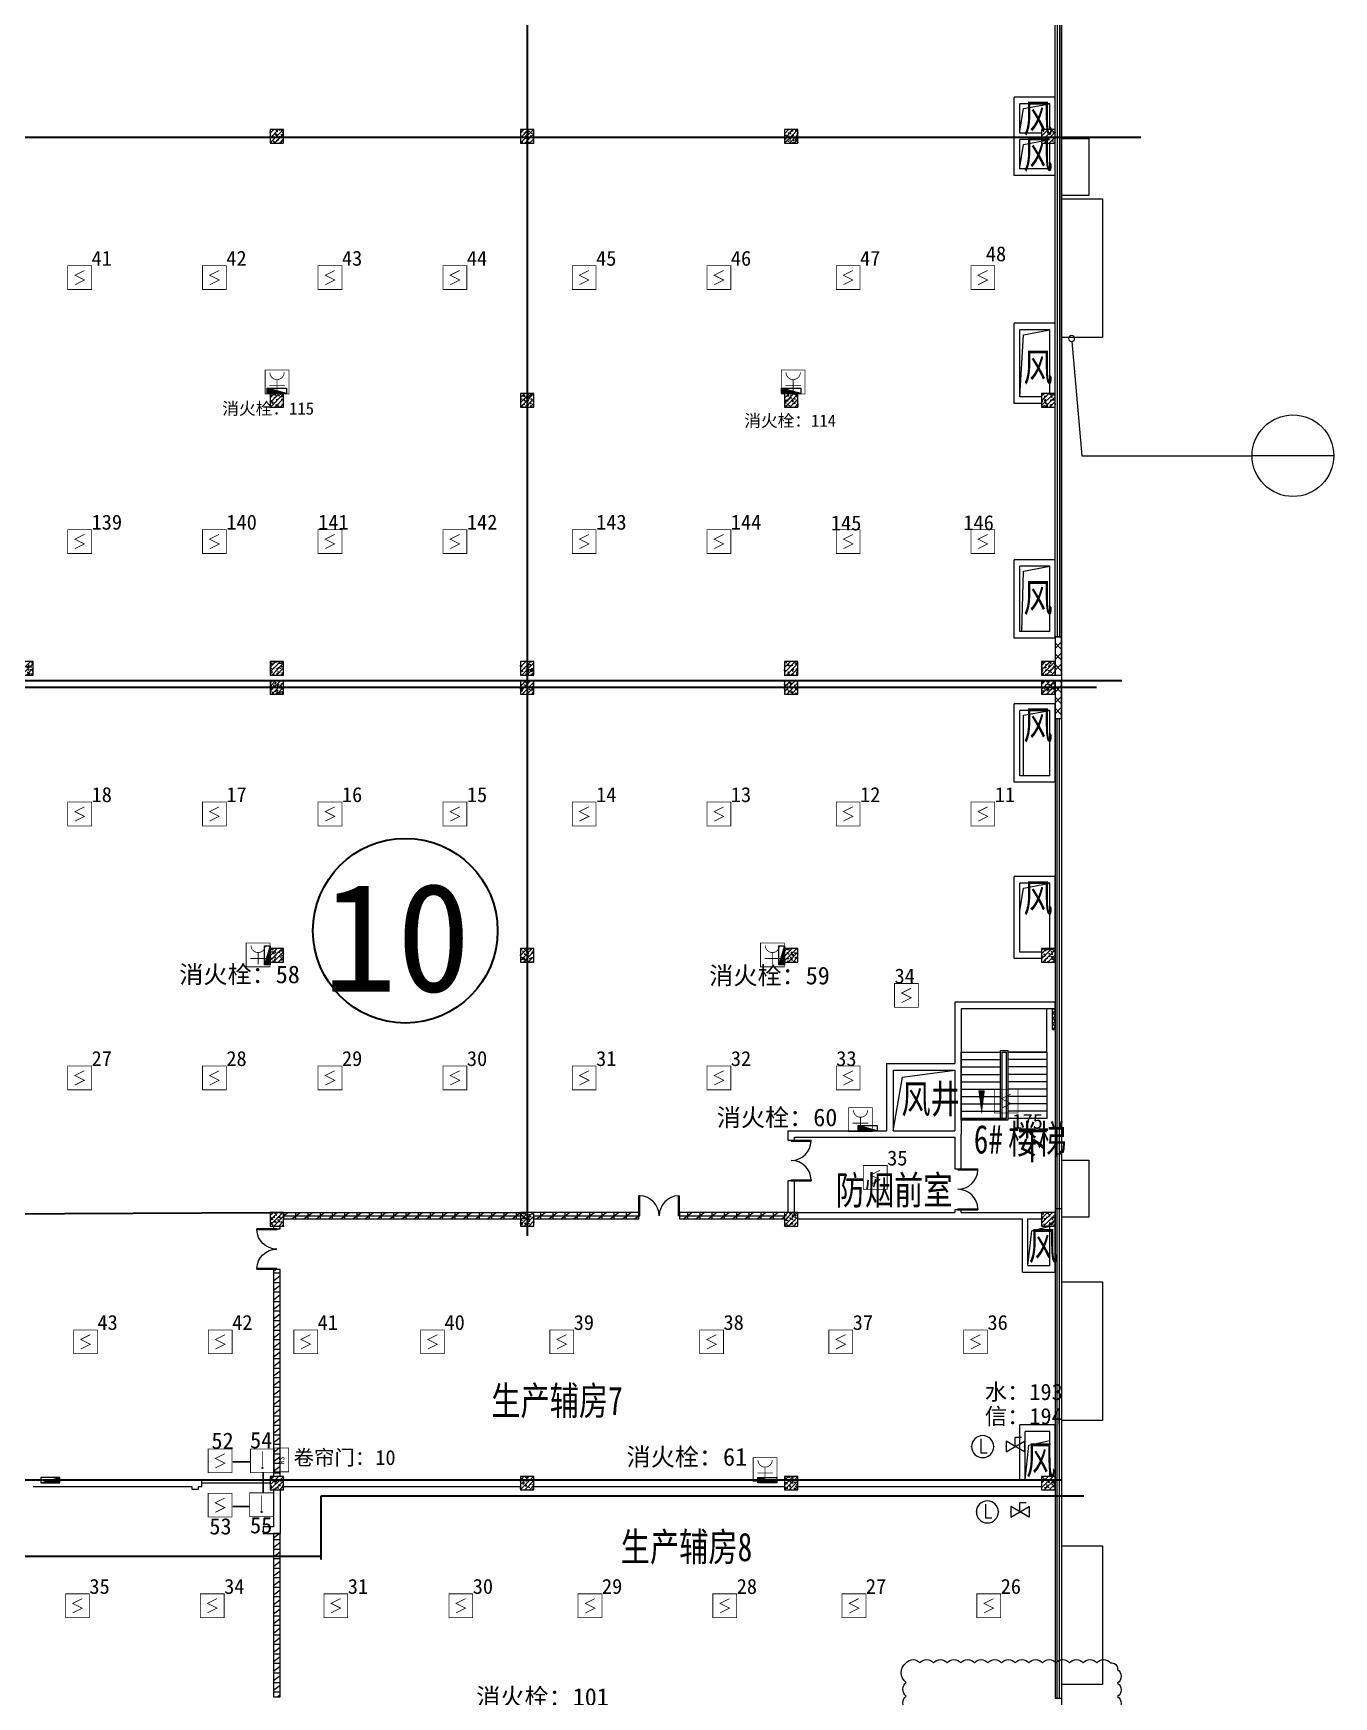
# Model space of a CAD drawing. Header units: millimetres. Extents: x -633009578 to 5705885, y -633235091 to 2571734.
# Drawn here: x 3378670 to 3426458, y 1886350 to 1947487 of the extents above; entities that cross this region are included whole.
import ezdxf

# ---------------------------------------------------------------- set-up
doc = ezdxf.new("R2010")
doc.units = ezdxf.units.MM
doc.header["$LTSCALE"] = 1000
doc.header["$MEASUREMENT"] = 0
doc.linetypes.add('DASH', pattern=[0.35, 0.25, -0.1])
doc.layers.get('0').update_dxf_attribs({"color": 9})
for name, color, linetype in [('000000000000电气', 7, 'Continuous'), ('3T_WOOD', 21, 'Continuous'), ('A-COLUM(柱)', 255, 'Continuous'), ('A-DI-I(索引)', 21, 'Continuous'), ('A-DOOR(门）', 4, 'Continuous'), ('A-F-AREA(计算)', 5, 'Continuous'), ('A-FLOR(看线)', 8, 'Continuous'), ('A-HATH(填充)', 8, 'Continuous'), ('A-OTHER(其它)', 192, 'Continuous'), ('A-STAR(楼梯)', 51, 'Continuous'), ('A-TEXT(房间)', 243, 'Continuous'), ('A-WALL(墙)', 255, 'Continuous'), ('A-WINDOW（窗）', 4, 'Continuous'), ('DIM_SYMB', 3, 'Continuous'), ('EQUIP_消火栓', 7, 'Continuous'), ('PUB_TEXT', 7, 'Continuous'), ('WALL', 9, 'Continuous'), ('设备-消防', 3, 'Continuous'), ('设备-照明', 3, 'Continuous')]:
    doc.layers.add(name, color=color, linetype=linetype)
doc.styles.add('_TCH', font='simhei.ttf', dxfattribs={"width": 0.75, "bigfont": 'hztxt.shx'})
doc.styles.add('_TCH_DIM', font='simhei.ttf', dxfattribs={"width": 0.8, "bigfont": 'hztxt.shx'})
doc.styles.add('IDQSTYLE', font='simhei.ttf', dxfattribs={"width": 0.707, "bigfont": 'hztxt.shx'})
doc.styles.get("Standard").update_dxf_attribs({"font": 'simhei.ttf', "bigfont": 'hztxt.shx'})
doc.styles.add('宋体', font='simhei.ttf')
pattern_1 = [(0, (849921.4751960391, 677977.5160347573), (0, 350), []), (37.875, (850321.4751960391, 677977.5160347573), (-169.61527734408, 218.0766567528281), []), (90, (850321.4751960391, 677977.5160347573), (-450, 2.755455298081545e-14), [])]
pattern_2 = [(45, (850121.4751960391, 677977.5160347573), (-200.0002033111466, 200.0002033111467), []), (135, (850121.4751960391, 677977.5160347573), (-200.0002033111467, -200.0002033111466), [])]

# ---------------------------------------------------------------- blocks, each defined once
blk = doc.blocks.new('HC001224')
at = {"color": 0, "linetype": 'Continuous', "const_width": 0.2}
blk.add_lwpolyline([(-3.125, 3.125), (3.125, 3.125), (3.125, -3.125), (-3.125, -3.125)], close=True, dxfattribs=at)
blk.add_lwpolyline([(1.25, 1.875), (-1.25, 0.625), (1.25, -0.625), (-1.25, -1.875)], dxfattribs=at)
at = {"color": 0, "style": 'IDQSTYLE', "width": 0.7}
blk.add_attdef('PSFHATT', (5.125, -3.125), '', height=2.5, dxfattribs=at)
blk = doc.blocks.new('HC001552')
at = {"color": 0, "linetype": 'Continuous', "const_width": 0.2}
blk.add_lwpolyline([(-3.125, 3.125), (3.125, 3.125), (3.125, -3.125), (-3.125, -3.125)], close=True, dxfattribs=at)
blk.add_lwpolyline([(-1.875, 2.5, 0.1989123673796508), (-1.325825214724788, 1.174174785275256, 0.1989123673796632), (-1.010554351787499e-15, 0.625, 0.1989123673796561), (1.325825214724758, 1.174174785275198, 0.1989123673796527), (1.875, 2.5)], format="xyb", dxfattribs=at)
for points in [[(-1.4210854715202e-14, 0.625), (0, -2.5)], [(-2.062500000000007, -0.9375000000000071), (2.062499999999993, -0.9374999999999931)]]:
    blk.add_lwpolyline(points, dxfattribs=at)
at = {"color": 0, "style": 'IDQSTYLE', "width": 0.7}
blk.add_attdef('PSFHATT', (5.125, -3.125), '', height=2.5, dxfattribs=at)
blk = doc.blocks.new('$EVALVE$00000030')
for p in [(0, 0), (86.96662483444015, 124.2674372167858)]:
    blk.add_line(p, (0, 124.2674372167858))
blk.add_lwpolyline([(-125.1919539347655, -72.2796083046087), (125.1919539347655, 72.27960830461234), (125.1919539347618, -72.2796083046087), (-125.1919539347618, 72.27960830461234)], close=True)
for p in [(-125.1919539347655, 1.818989403545856e-12), (125.1919539347655, 1.818989403545856e-12)]:
    blk.add_point(p)
blk = doc.blocks.new('$EVALVE$00000027')
at = {"color": 7}
for p, q in [((-23.35671002822346, 104.446320529838), (-23.35671002822346, -83.37028443875897)), ((-23.35671002822346, -83.37028443875897), (61.10157071883441, -83.37028443875897))]:
    blk.add_line(p, q, dxfattribs=at)
blk.add_lwpolyline([(-150, 0, 0.9999999999999999), (150, 0, 0.9999999999999999), (-150, 0, 0.8081788107226845)], format="xyb")
for p in [(-150, 0), (150, 0)]:
    blk.add_point(p)
blk = doc.blocks.new('$TwtSys$00000434')
for p, q in [((-0.5, 0.5), (-0.5, -0.5)), ((-0.5, -0.5), (0.5, 0.5)), ((0.5, 0.5), (-0.5, 0.5)), ((0.5, -0.5), (0.5, 0.5)), ((-0.5, -0.5), (0.5, -0.5))]:
    blk.add_line(p, q)
blk.add_solid([(0.5, -0.5), (0.5, 0.5), (-0.5, -0.5)])
blk = doc.blocks.new('G$CD148DACB')
at = {"layer": 'EQUIP_消火栓', "xscale": 700, "zscale": 700}
for p, yscale, rotation in [((-28100.0000087521, 77850.00000004284), -200, 180.0000050089563), ((-9200.000008752104, 77850.00000004284), -200, 180.0000050089563), ((-28450.00000000978, 57099.99999130052), -200, 270.0000050089563), ((-9550.000000009779, 57099.99999130052), -200, 270.0000050089563), ((-6387.351876261178, 50750.00003057392), -200, 180.0000050089563), ((-36420.06767438119, 37809.13209453295), 200, 359.9999949910436), ((-10079.93232565047, 37809.13209454017), -200, 180.0000050089563)]:
    blk.add_blockref('$TwtSys$00000434', p, dxfattribs=dict(at, yscale=yscale, rotation=rotation))
blk = doc.blocks.new('$DorLib2D$00000213')
at = {"color": 0, "linetype": 'DASH', "const_width": 0.02}
blk.add_lwpolyline([(0.5, 3.552713678800501e-15), (-0.5, 3.552713678800501e-15)], dxfattribs=at)
blk = doc.blocks.new('$DorLib2D$00000002')
for p, q in [((-0.5, -5.684341886080802e-17), (-0.5000000000000007, 0.4875)), ((-0.4750000000000007, 0.4875), (-0.5000000000000007, 0.4875)), ((-0.475, -2.842170943040401e-17), (-0.4750000000000007, 0.4875)), ((0.475, -2.842170943040401e-17), (0.4750000000000007, 0.4875)), ((0.4750000000000007, 0.4875), (0.5000000000000007, 0.4875)), ((0.5, -5.684341886080802e-17), (0.5000000000000007, 0.4875)), ((-0.5, -5.684341886080802e-17), (-0.475, -2.842170943040401e-17)), ((0.5, -5.684341886080802e-17), (0.475, -2.842170943040401e-17))]:
    blk.add_line(p, q)
at = {"lineweight": 13}
for centre, start, end in [((-0.4875, -4.263256414560601e-17), 0, 88.53071641864632), ((0.4875, -4.263256414560601e-17), 91.4692835813537, 180)]:
    blk.add_arc(centre, 0.4875, start, end, dxfattribs=at)
blk = doc.blocks.new('$TCHSYS$WIN2D')
for p, q in [((-0.5, 0.5), (0.5, 0.5)), ((-0.5, 0.5), (-0.4999999999999999, -0.5)), ((0.5, 0.5), (0.4999999999999998, -0.5)), ((0.5, 0.1666666666666666), (-0.5, 0.1666666666666666)), ((0.5, -0.1666666666666667), (-0.5, -0.1666666666666667)), ((-0.4999999999999999, -0.5), (0.5, -0.5))]:
    blk.add_line(p, q)
blk = doc.blocks.new('_FZH')
h = blk.add_hatch()
h.set_pattern_fill('钢筋混凝土', color=256, scale=0.1, style=0)
h.set_pattern_definition([(45, (0, 0), (-0.1767766952966369, 0.1767766952966369), []), (50, (0, 0), (0.7172601826007535, -0.06275213498259512), [0.07500000000000001, -0.8250000000000001]), (355, (0, 0), (-0.138751333613, 0.7521921337000119), [0.06, -0.66]), (100.4514, (0.05977168000000001, -0.00522934), (0.5785093817140216, 0.6894395420609536), [0.06374019, -0.701142112]), (46.1842, (0, 0.2), (1.067241048625645, -0.1655190143290181), [0.1125, -1.2375]), (96.6356, (0.088936745, 0.186206693), (0.9346627055487033, 0.9741178709004418), [0.095610288, -1.051713]), (351.1842, (0, 0.2), (0.9346619451336272, 0.9741186009253247), [0.09000000000000001, -0.9900000000000001]), (21, (0.1, 0.15), (0.5969070521184617, -0.4026188906653388), [0.07500000000000001, -0.8250000000000001]), (326, (0.1, 0.15), (0.2433153319215824, 0.7251500450468529), [0.06, -0.66]), (71.4514, (0.149742233, 0.116448394), (0.84022262858149, 0.3225304967099524), [0.06374019, -0.701142112]), (37.50000000000001, (0, 0), (0.01215985531729062, 0.3328938538313115), [0, -0.652, 0, -0.67, 0, -0.6625000000000001]), (7.499999999999999, (0, 0), (0.2630695374421486, 0.3944117118823603), [0, -0.382, 0, -0.637, 0, -0.2525]), (-32.5, (-0.223, 0), (0.533822436172409, -0.02255487173437976), [0, -0.25, 0, -0.78, 0, -1.035]), (-42.5, (-0.323, 0), (0.5831861693423862, 0.1001049823323177), [0, -0.325, 0, -0.518, 0, -0.735])])
h.paths.add_polyline_path([(-0.5, -0.5), (0.5, -0.5), (0.5, 0.5), (-0.5, 0.5)])
blk.add_lwpolyline([(-0.5, -0.5), (0.5, -0.5), (0.5, 0.5), (-0.5, 0.5)], close=True)
blk = doc.blocks.new('HC001178')
at = {"color": 0, "linetype": 'Continuous', "const_width": 0.2}
blk.add_lwpolyline([(-3.125, 1.875000000000028), (3.125, 1.875000000000028), (3.125, -1.874999999999972), (-3.125, -1.874999999999972)], close=True, dxfattribs=at)
at = {"color": 0, "style": 'IDQSTYLE', "width": 0.7}
for tag, p in [('RS', (-1.280014711239502, -0.7956533462629629)), ('PSFHATT', (5.125, -1.874999999999972))]:
    blk.add_attdef(tag, p, '', height=1.5, dxfattribs=at)
blk = doc.blocks.new('HC001223')
at = {"color": 0, "linetype": 'Continuous', "const_width": 0.2}
blk.add_lwpolyline([(-3.125, 3.125), (3.125, 3.125), (3.125, -3.125), (-3.125, -3.125)], close=True, dxfattribs=at)
blk.add_lwpolyline([(0, 2.5), (0, -1.875)], dxfattribs=at)
at = {"color": 0, "linetype": 'Continuous', "const_width": 0.3}
blk.add_lwpolyline([(-0.15, -1.875, 1), (0.15, -1.875, 1)], format="xyb", close=True, dxfattribs=at)
at = {"color": 0, "style": 'IDQSTYLE', "width": 0.7}
blk.add_attdef('PSFHATT', (5.125, -3.125), '', height=2.5, dxfattribs=at)

msp = doc.modelspace()

# ---------------------------------------------------------------- hatches: boundary and pattern name
at = {"layer": 'A-HATH(填充)'}
h = msp.add_hatch(dxfattribs=at)
h.set_pattern_fill('多孔材料', color=256, scale=100, style=0)
h.set_pattern_definition(pattern_2)
h.paths.add_polyline_path([(3416459.994031749, 1923899.596922424), (3416459.99403175, 1925299.596922615), (3416219.99403175, 1925299.596922615), (3416219.994031749, 1923899.596922424)])
h = msp.add_hatch(dxfattribs=at)
h.set_pattern_fill('多孔材料', color=256, scale=100, style=0)
h.set_pattern_definition(pattern_2)
h.paths.add_polyline_path([(3416219.994031749, 1923699.596922424), (3416219.994031753, 1922299.596922615), (3416459.994031753, 1922299.596922615), (3416459.994031749, 1923699.596922424)])
h = msp.add_hatch(dxfattribs=at)
h.set_pattern_fill('多孔材料', color=256, scale=50, style=0)
h.set_pattern_definition([(45, (850021.4751960391, 677977.5160347573), (-100.0001016555733, 100.0001016555733), []), (135, (850021.4751960391, 677977.5160347573), (-100.0001016555733, -100.0001016555733), [])])
h.paths.add_polyline_path([(3416219.994030141, 1910874.596921526), (3416219.994030141, 1911634.596922356), (3416119.994030141, 1911634.596922356), (3416119.994030141, 1910874.596921526)])
h = msp.add_hatch(dxfattribs=at)
h.set_pattern_fill('空心砖', color=256, scale=100, style=0)
h.set_pattern_definition(pattern_1)
h.paths.add_polyline_path([(3396569.994031749, 1903909.596922424), (3396569.994031749, 1904149.596922424), (3387869.994031749, 1904149.596922421), (3387869.994031749, 1903909.596922421)])
h = msp.add_hatch(dxfattribs=at)
h.set_pattern_fill('空心砖', color=256, scale=100, style=0)
h.set_pattern_definition(pattern_1)
h.paths.add_polyline_path([(3397069.994031749, 1904149.596922424), (3397069.994031749, 1903909.596922423), (3400919.994031996, 1903909.596922396), (3400919.994031996, 1904149.596922447)])
h = msp.add_hatch(dxfattribs=at)
h.set_pattern_fill('空心砖', color=256, scale=100, style=0)
h.set_pattern_definition(pattern_1)
h.paths.add_polyline_path([(3406269.994031749, 1904149.596922424), (3402419.994031996, 1904149.596922447), (3402419.994031996, 1903909.596922396), (3406269.994031749, 1903909.596922424)])
h = msp.add_hatch(dxfattribs=at)
h.set_pattern_fill('空心砖', color=256, scale=100, style=0)
h.set_pattern_definition(pattern_1)
h.paths.add_polyline_path([(3387739.994031776, 1903649.596922424), (3387499.994031773, 1903649.596922424), (3387499.994031773, 1903549.596922107), (3387739.994031777, 1903549.596922107)])
h = msp.add_hatch(dxfattribs=at)
h.set_pattern_fill('空心砖', color=256, scale=100, style=0)
h.set_pattern_definition(pattern_1)
h.paths.add_polyline_path([(3387499.994031774, 1894449.596922424), (3387739.994031774, 1894449.596922424), (3387739.994031777, 1902049.596922615), (3387499.994031773, 1902049.596922615)])
h = msp.add_hatch(dxfattribs=at)
h.set_pattern_fill('空心砖', color=256, scale=100, style=0)
h.set_pattern_definition(pattern_1)
h.paths.add_polyline_path([(3387499.994031749, 1892349.596922421), (3387499.994031714, 1886349.596922616), (3387739.994031714, 1886349.596922616), (3387739.994031749, 1892349.596922421)])

# ---------------------------------------------------------------- linework, layer by layer
at = {"layer": '000000000000电气', "color": 4, "lineweight": 35}
for p, q in [((3396816.972815439, 1969344.738774565), (3396816.972815439, 1931082.23164828)), ((3374384.35170738, 1943672.381055787), (3419364.073938236, 1943672.381055787)), ((3396816.972815439, 1931082.23164828), (3396816.972815439, 1903291.434860737)), ((3368149.34115113, 1923449.596922424), (3383140.876133448, 1923449.596922424)), ((3383140.876133448, 1923449.596922424), (3417744.171702495, 1923449.596922424)), ((3359269.994031, 1904019.596922514), (3387369.994031749, 1904149.596922424))]:
    msp.add_line(p, q, dxfattribs=at)
at = {"layer": '000000000000电气', "color": 1, "lineweight": 35}
for p, q in [((3372205.591964446, 1923699.59692281), (3383832.559150647, 1923699.596922707)), ((3383832.559150647, 1923699.596922707), (3418676.75573283, 1923699.596922707)), ((3358717.089464781, 1894319.596922433), (3393124.780481697, 1894319.596922445)), ((3393124.780481697, 1894319.596922445), (3416459.994031749, 1894319.596922445)), ((3389248.633997973, 1891865.967385181), (3389248.633997973, 1893738.877442954)), ((3389248.633997973, 1893738.877442954), (3417278.845137141, 1893738.877442954)), ((3389248.633997973, 1891389.570227051), (3389248.633997973, 1893328.449992454)), ((3358717.089464778, 1891511.013699058), (3381550.896546911, 1891511.013699058)), ((3381550.896546911, 1891511.013699058), (3386847.125227344, 1891511.013699058)), ((3386847.125227344, 1891511.013699058), (3388811.416813598, 1891511.013699058)), ((3388811.416813598, 1891511.013699058), (3389248.633997973, 1891511.013699058))]:
    msp.add_line(p, q, dxfattribs=at)
at = {"layer": '000000000000电气', "color": 2, "lineweight": 35}
msp.add_circle((3392340.409697555, 1914503.728577463), 3392.790975996759, dxfattribs=at)
at = {"layer": 'A-DI-I(索引)'}
for p, q in [((3416833.455249781, 1936157.332845113), (3417203.242135467, 1931961.708701128)), ((3417203.242135467, 1931961.708701128), (3423458.305748872, 1931961.708701128)), ((3426458.305748872, 1931961.708701128), (3423458.305748872, 1931961.708701128))]:
    msp.add_line(p, q, dxfattribs=at)
msp.add_lwpolyline([(3416935.1659977, 1936268.402285301, 1), (3416712.1659977, 1936268.402285301, 1)], format="xyb", close=True, dxfattribs=at)
for centre, radius in [((3416833.455249781, 1936157.332845113), 0), ((3424958.305748872, 1931961.708701128), 1500)]:
    msp.add_circle(centre, radius, dxfattribs=at)
at = {"layer": 'A-F-AREA(计算)'}
msp.add_lwpolyline([(3282179.971570265, 1991839.59697076), (3416459.971570265, 1991839.59697076), (3416459.971570265, 1855759.59697076), (3282179.971570265, 1855759.59697076)], close=True, dxfattribs=at)
at = {"layer": 'A-FLOR(看线)'}
for points in [[(3416459.994031749, 1943624.596922424), (3417459.994031749, 1943624.596922424), (3417459.994031749, 1941524.596922424), (3416459.994031749, 1941524.596922424)], [(3416459.994031749, 1941399.596922421), (3417959.994031748, 1941399.596922421), (3417959.99403175, 1936299.596922421), (3416459.994031751, 1936299.596922421)], [(3415719.994031749, 1923699.596922424), (3349419.994031749, 1923699.596923012)], [(3416459.994031749, 1906074.596922589), (3417459.994031751, 1906074.596922589), (3417459.994031752, 1903974.596922552), (3416459.994031751, 1903974.596922552)], [(3416459.994031747, 1901599.596922421), (3417959.994031748, 1901599.596922421), (3417959.99403175, 1896499.596922421), (3416459.994031749, 1896499.596922421)], [(3416459.994031747, 1891899.596922421), (3417959.994031749, 1891899.596922421), (3417959.994031751, 1886799.596922421), (3416459.994031749, 1886799.596922421)]]:
    msp.add_lwpolyline(points, dxfattribs=at)
at = {"layer": 'A-OTHER(其它)'}
for points in [[(3414918.048660723, 1943889.594969754), (3415059.220551298, 1944719.605392784), (3416019.994031266, 1944899.596922761)], [(3414918.048661106, 1942569.587156935), (3415059.220551681, 1943399.597579965), (3416019.994031649, 1943579.589109941)], [(3414918.048659693, 1934119.58910997), (3415059.220551669, 1936409.605392319), (3416019.994031637, 1936589.596922296)], [(3415000.475196039, 1925499.596922461), (3415059.220551721, 1927719.60539269), (3416019.994031689, 1927899.596922666)], [(3415059.220551721, 1920199.596922311), (3415059.220551721, 1922419.605392608), (3416019.994031689, 1922599.596922585)], [(3414918.048660752, 1915239.594969427), (3415059.220551327, 1916069.605392457), (3416019.994031295, 1916249.596922433)], [(3410269.994031391, 1907149.596922466), (3410614.438653043, 1909116.192656076), (3412529.994031415, 1909379.596922471)], [(3415219.994031676, 1902199.596922388), (3415359.220551515, 1903472.506868552), (3416019.994031749, 1903649.596922453)], [(3415119.994031731, 1894319.596922615), (3415259.22055157, 1895592.506868779), (3416019.994031804, 1895769.59692268)]]:
    msp.add_lwpolyline(points, dxfattribs=at)
at = {"layer": 'A-STAR(楼梯)'}
for p, q in [((3415919.994031415, 1911634.596922426), (3412769.994031415, 1911634.596922426)), ((3412769.994031415, 1911634.596922426), (3412769.994031415, 1910034.596922426)), ((3415919.994031415, 1910034.596922426), (3415919.994031415, 1911634.596922426)), ((3412769.994031415, 1907604.596922426), (3412769.994031415, 1910034.596922426)), ((3412769.994031415, 1910034.596922426), (3414209.994031292, 1910034.596922453)), ((3412769.994031415, 1910034.596922426), (3414209.994031293, 1910034.596922499)), ((3414209.994031415, 1907604.596922426), (3414209.994031389, 1910094.596922034)), ((3414209.994031389, 1910094.596922034), (3414479.994031341, 1910094.596922034)), ((3414269.994031415, 1907604.596922426), (3414269.994031415, 1910034.596922426)), ((3414269.994031415, 1907604.596922426), (3414269.994031389, 1910034.596922034)), ((3414269.994031389, 1910034.596922034), (3414419.994031341, 1910034.596922034)), ((3414269.994031399, 1910034.596922499), (3414419.994031221, 1910034.596922348)), ((3414419.994031415, 1910034.596922426), (3414419.994031415, 1907604.596922426)), ((3414419.994031341, 1910034.596922034), (3414419.994031341, 1907604.596922615)), ((3414479.994031341, 1910094.596922034), (3414479.994031341, 1907544.596922325)), ((3415919.994031415, 1910034.596922426), (3414479.99403132, 1910034.596922453)), ((3414479.99403132, 1910034.596922173), (3415919.994031415, 1910034.596922426)), ((3415919.994031415, 1910034.596922426), (3415919.994031415, 1907604.596922426)), ((3412769.994031415, 1909764.596922426), (3414209.994031296, 1909764.596922453)), ((3412769.994031415, 1909494.596922426), (3414209.994031299, 1909494.596922453)), ((3415919.994031415, 1909764.596922426), (3414479.99403132, 1909764.596922127)), ((3415919.994031415, 1909494.596922426), (3414479.99403132, 1909494.596922453)), ((3412769.994031415, 1909224.596922426), (3414209.994031302, 1909224.596922453)), ((3412769.994031415, 1908954.596922426), (3414209.994031304, 1908954.596922453)), ((3415919.994031415, 1909224.596922426), (3414479.99403132, 1909224.596922453)), ((3415919.994031415, 1908954.596922426), (3414479.99403132, 1908954.596922453)), ((3412769.994031415, 1908684.596922426), (3414209.994031307, 1908684.596922453)), ((3412769.994031415, 1908414.596922426), (3414209.99403131, 1908414.596922453)), ((3412769.994031415, 1908144.596922426), (3414209.994031313, 1908144.596922453)), ((3415919.994031415, 1908684.596922426), (3414479.99403132, 1908684.596922453)), ((3415919.994031415, 1908414.596922426), (3414479.99403132, 1908414.596922453)), ((3415919.994031415, 1908144.596922426), (3414479.99403132, 1908144.596922453)), ((3412769.994031415, 1907874.596922426), (3414209.994031316, 1907874.596922453)), ((3412769.994031415, 1907604.596922426), (3414177.47537931, 1907604.596922568)), ((3414419.994031341, 1907604.596922615), (3412769.994031415, 1907604.596922426)), ((3412769.994031415, 1907544.596922426), (3412769.994031415, 1907604.596922426)), ((3414479.994031341, 1907544.596922325), (3412769.994031415, 1907544.596922426)), ((3414177.47537931, 1907604.596922568), (3414209.994031318, 1907604.596922453)), ((3414209.994031318, 1907604.596922453), (3414269.994031415, 1907604.596922426)), ((3414209.994031415, 1907604.596922426), (3414269.994031415, 1907604.596922426)), ((3414269.994031415, 1907604.596922426), (3414419.994031415, 1907604.596922426)), ((3415919.994031415, 1907874.596922426), (3414479.99403132, 1907874.596922453)), ((3415919.994031415, 1907604.596922426), (3414479.99403132, 1907604.596922453))]:
    msp.add_line(p, q, dxfattribs=at)
at = {"layer": 'A-WALL(墙)'}
for p, q in [((3414719.994031749, 1943699.589109926), (3414719.99403183, 1945139.596922375)), ((3416219.994031628, 1945139.596922375), (3414719.99403183, 1945139.596922375)), ((3414919.994031459, 1943819.589109931), (3414919.994031459, 1944899.596922761)), ((3416019.994032007, 1944899.596922761), (3414919.994031459, 1944899.596922761)), ((3416019.994031969, 1943949.596922453), (3416019.994032007, 1944899.596922761)), ((3416219.994032096, 1943949.596922453), (3416219.994031628, 1945139.596922375)), ((3414719.994031842, 1942259.596922498), (3414719.994031749, 1943699.589109926)), ((3415719.994031, 1943819.589109745), (3414919.994031459, 1943819.589109931)), ((3415719.994031, 1943579.589109641), (3414919.994031842, 1943579.589109941)), ((3414919.994031842, 1942499.596922487), (3414919.994031842, 1943579.589109941)), ((3416019.994031661, 1942499.596922487), (3416019.994031749, 1943449.596922453)), ((3416219.994031671, 1942259.596922498), (3416219.994031796, 1943449.596922453)), ((3416019.994031661, 1942499.596922487), (3414919.994031842, 1942499.596922487)), ((3416219.994031671, 1942259.596922498), (3414719.994031842, 1942259.596922498)), ((3414719.994031848, 1933879.589109979), (3414719.994031848, 1936829.596922354)), ((3416219.994031928, 1936829.596922353), (3414719.994031848, 1936829.596922354)), ((3414919.994031668, 1934119.589109969), (3414919.994031668, 1936589.596922364)), ((3416019.994031752, 1936589.596922364), (3414919.994031668, 1936589.596922364)), ((3416019.994031591, 1934249.596922453), (3416019.994031752, 1936589.596922364)), ((3416219.994032026, 1934249.596922453), (3416219.994031928, 1936829.596922353)), ((3415719.994031977, 1933879.58910995), (3414719.994031848, 1933879.589109979)), ((3415719.994031976, 1934119.589109842), (3414919.994031668, 1934119.589109969)), ((3414719.994031858, 1925259.596922471), (3414719.994031858, 1928139.596922348)), ((3416219.994031673, 1928139.596922348), (3414719.994031858, 1928139.596922348)), ((3414919.994031673, 1925499.596922461), (3414919.994031673, 1927899.596922734)), ((3416019.994031859, 1927899.596922734), (3414919.994031673, 1927899.596922734)), ((3416019.994031859, 1925499.596922461), (3416019.994031859, 1927899.596922734)), ((3416219.994031673, 1925259.596922471), (3416219.994031673, 1928139.596922348)), ((3416219.994031673, 1925259.596922471), (3414719.994031858, 1925259.596922471)), ((3416019.994031859, 1925499.596922461), (3414919.994031673, 1925499.596922461)), ((3416099.994031683, 1923579.596922994), (3416099.994031683, 1923579.596922994)), ((3416099.994031683, 1923439.596922709), (3416099.994031683, 1923439.596922709)), ((3414719.994031673, 1919959.596922321), (3414719.994031673, 1922839.596922574)), ((3416219.994031859, 1922839.596922574), (3414719.994031673, 1922839.596922574)), ((3416099.994031683, 1923299.596922424), (3416099.994031683, 1923299.596922424)), ((3416219.994031859, 1919959.596922321), (3416219.994031859, 1922839.596922574)), ((3414919.994031673, 1920199.596922311), (3414919.994031673, 1922599.596922585)), ((3416019.994031859, 1922599.596922585), (3414919.994031673, 1922599.596922585)), ((3416019.994031859, 1920199.596922311), (3416019.994031859, 1922599.596922585)), ((3416219.994031859, 1919959.596922321), (3414719.994031673, 1919959.596922321)), ((3416019.994031859, 1920199.596922311), (3414919.994031673, 1920199.596922311)), ((3414719.994031871, 1913479.589110098), (3414719.994031871, 1916489.596922094)), ((3416219.994031775, 1916489.596922094), (3414719.994031871, 1916489.596922094)), ((3414919.994031695, 1913719.589110088), (3414919.994031695, 1916249.59692248)), ((3416019.994031955, 1916249.596922479), (3414919.994031695, 1916249.59692248)), ((3416019.99403201, 1913849.596922453), (3416019.994031955, 1916249.596922479)), ((3416219.99403182, 1913849.596922453), (3416219.994031775, 1916489.596922094)), ((3415719.994031976, 1913719.58911004), (3414919.994031695, 1913719.589110088)), ((3415719.994031977, 1913479.589109848), (3414719.994031871, 1913479.589110098)), ((3412529.994031415, 1911874.596922233), (3412529.994031415, 1909619.596922471)), ((3416219.994031749, 1911874.596922355), (3412529.994031415, 1911874.596922233)), ((3416219.994031749, 1911634.596922355), (3416219.994031749, 1911874.596922355)), ((3412769.994031213, 1911634.596922256), (3412769.994031415, 1909499.596922487)), ((3416219.994031749, 1911634.596922355), (3412769.994031213, 1911634.596922256)), ((3416119.994030141, 1910874.596921526), (3416119.994030141, 1911634.596922356)), ((3416119.994030141, 1911634.596922356), (3416219.994030141, 1911634.596922356)), ((3416219.994030141, 1910874.596921526), (3416219.994030141, 1911634.596922356)), ((3416119.994030141, 1910874.596921526), (3416219.994030141, 1910874.596921526)), ((3410029.994031508, 1909619.596922471), (3412529.994031415, 1909619.596922471)), ((3410029.994031508, 1909619.596922471), (3410029.994031508, 1907149.596922357)), ((3410269.994031502, 1909379.596922471), (3412529.99403141, 1909379.596922471)), ((3410269.994031502, 1909379.596922471), (3410269.994031502, 1907149.596922352)), ((3412529.99403141, 1909379.596922471), (3412529.99403141, 1907149.596922352)), ((3412769.994031415, 1909499.596922487), (3412769.994031415, 1907029.596922424)), ((3406399.994031827, 1907149.596922358), (3406399.994031764, 1906809.596923124)), ((3406399.994031827, 1907149.596922358), (3410029.994031508, 1907149.596922357)), ((3406639.994031737, 1906809.596923124), (3406639.994031827, 1906909.59692247)), ((3406639.994031827, 1906909.59692247), (3410149.994031413, 1906909.596922424)), ((3410149.994031413, 1906909.596922424), (3412529.994031488, 1906909.596922547)), ((3410269.994031502, 1907149.596922352), (3412529.99403141, 1907149.596922352)), ((3412529.994031488, 1906909.596922547), (3412529.994031533, 1905749.596922107)), ((3412769.994031221, 1905749.596922107), (3412769.994031415, 1907029.596922424)), ((3406399.994031764, 1906809.596923124), (3406639.994031737, 1906809.596923124)), ((3412529.994031533, 1905749.596922107), (3412769.994031221, 1905749.596922107)), ((3406639.994031737, 1905309.596922615), (3406399.994031725, 1905309.596922615)), ((3406399.994031725, 1905309.596922615), (3406399.994031749, 1904149.596922424)), ((3406639.994031827, 1904149.596922431), (3406639.994031737, 1905309.596922615)), ((3387869.994031, 1904149.596922439), (3396569.994031976, 1904149.596922455)), ((3387869.994031, 1903909.596922433), (3396569.994031976, 1903909.596922417)), ((3400919.994031996, 1904149.596922447), (3397069.994031, 1904149.596922498)), ((3397069.994031, 1903909.596922437), (3400919.994031996, 1903909.596922396)), ((3400919.994031996, 1903909.596922396), (3400919.994031996, 1904149.596922447)), ((3406269.994031749, 1904149.596922424), (3402419.994031996, 1904149.596922447)), ((3402419.994031996, 1904149.596922447), (3402419.994031996, 1903909.596922396)), ((3402419.994031996, 1903909.596922396), (3406269.994031749, 1903909.596922424)), ((3406769.994031977, 1904149.596922426), (3412529.994031488, 1904149.596922431)), ((3406769.994031977, 1903909.596922418), (3412649.994031415, 1903909.596922424)), ((3412769.994031174, 1904249.596922107), (3412529.994031533, 1904249.596922107)), ((3412529.994031533, 1904249.596922107), (3412529.994031488, 1904149.596922431)), ((3412649.994031415, 1903909.596922424), (3415019.994031676, 1903909.596922381)), ((3412769.994031326, 1904149.596922348), (3412769.994031174, 1904249.596922107)), ((3412769.994031326, 1904149.596922348), (3415119.994031749, 1904149.596922424)), ((3415019.994031676, 1901959.596922406), (3415019.994031676, 1903909.596922381)), ((3415119.994031749, 1904149.596922424), (3415719.994031749, 1904149.596922424)), ((3415219.994031676, 1902199.596922388), (3415219.994031676, 1903909.596922615)), ((3415219.994031676, 1903909.596922615), (3415719.994031749, 1903909.596922424)), ((3387499.994032328, 1903649.596922453), (3387499.994031773, 1903549.596922107)), ((3387499.994031773, 1903549.596922107), (3387739.994031777, 1903549.596922107)), ((3387739.994031777, 1903549.596922107), (3387739.994032202, 1903649.596922453)), ((3416019.994031927, 1902199.596922388), (3416019.994031749, 1903649.596922453)), ((3416219.994031676, 1901959.596922406), (3416219.994031866, 1903649.596922453)), ((3387739.994031777, 1902049.596922615), (3387499.994031773, 1902049.596922615)), ((3387499.994031773, 1902049.596922615), (3387499.994031762, 1894449.596922453)), ((3387739.994031769, 1894449.596922453), (3387739.994031777, 1902049.596922615)), ((3415219.994031676, 1902199.596922388), (3416019.994031927, 1902199.596922388)), ((3415019.994031676, 1901959.596922406), (3416219.994031676, 1901959.596922406)), ((3414919.994031725, 1894319.596922395), (3414919.994031725, 1896339.596922422)), ((3416219.994031751, 1896339.596922422), (3414919.994031725, 1896339.596922422)), ((3415119.994031728, 1894319.596922732), (3415119.994031728, 1896099.596922434)), ((3416019.994031746, 1896099.596922434), (3415119.994031728, 1896099.596922434)), ((3416019.994031922, 1894449.596922453), (3416019.994031746, 1896099.596922434)), ((3416219.994031889, 1894449.596922453), (3416219.994031751, 1896339.596922422)), ((3378669.994031977, 1894319.596922484), (3384619.994031749, 1894319.596922424)), ((3378669.994031977, 1894079.596922412), (3384499.994031758, 1894079.596922405)), ((3384499.994031758, 1894079.596922405), (3384499.99403171, 1893979.596922107)), ((3384869.994031996, 1894319.59692243), (3384619.994031749, 1894319.596922424)), ((3384739.994031758, 1894079.596922453), (3384869.994031997, 1894079.59692239)), ((3384739.994031813, 1893979.596922107), (3384739.994031758, 1894079.596922453)), ((3384869.994031997, 1894079.59692239), (3384869.994031996, 1894319.59692243)), ((3387869.994031976, 1894319.596922465), (3396569.994031976, 1894319.596922432)), ((3387869.994031977, 1894079.596922378), (3396569.994031977, 1894079.596922444)), ((3397069.994031977, 1894319.596922422), (3406269.994031977, 1894319.596922455)), ((3397069.994031977, 1894079.596922422), (3406269.994031977, 1894079.596922449)), ((3406769.994031977, 1894319.59692244), (3414919.994031725, 1894319.596922395)), ((3406769.994031977, 1894079.596922453), (3415019.994031749, 1894079.596922424)), ((3415019.994031749, 1894079.596922424), (3415719.994031749, 1894079.596922424)), ((3415119.994031728, 1894319.596922732), (3415719.994031749, 1894319.596922424)), ((3384499.99403171, 1893979.596922107), (3384739.994031813, 1893979.596922107)), ((3387499.99403163, 1893949.596922453), (3387499.994031695, 1892589.596922345)), ((3387739.994031745, 1893949.596922453), (3387739.994031694, 1892349.596922436)), ((3387499.994031695, 1892589.596922345), (3387119.994031996, 1892589.596922365)), ((3387119.994031996, 1892589.596922365), (3387119.994031996, 1892349.596922414)), ((3387119.994031996, 1892349.596922414), (3387739.994031694, 1892349.596922436)), ((3387499.994031749, 1892349.596922421), (3387499.994031714, 1886349.596922616)), ((3387739.994031749, 1892349.596922421), (3387499.994031749, 1892349.596922421)), ((3387739.994031714, 1886349.596922616), (3387739.994031749, 1892349.596922421)), ((3387499.994031714, 1886349.596922616), (3387739.994031714, 1886349.596922616))]:
    msp.add_line(p, q, dxfattribs=at)
at = {"layer": 'A-WINDOW（窗）'}
for p, q in [((3416219.994029847, 1906299.596922453), (3416459.994031749, 1906299.596922453)), ((3416219.994029847, 1904299.596922453), (3416459.994031749, 1904299.596922453))]:
    msp.add_line(p, q, dxfattribs=at)
at = {"layer": 'DIM_SYMB'}
msp.add_lwpolyline([(3415169.994031415, 1907469.596922426, 0, 0, 0), (3415169.994031415, 1910834.596922426, 0, 0, 0), (3413519.994031415, 1910834.596922426, 0, 0, 0), (3413519.994031415, 1907739.596922426, 0, 240.0000000000001, 0), (3413519.994031415, 1908639.596922426, 0, 0, 0)], format="xyseb", dxfattribs=at)
at = {"layer": 'WALL'}
for p, q in [((3416459.99403175, 1925299.596922615), (3416219.99403175, 1925299.596922615)), ((3416219.99403175, 1925299.596922615), (3416219.994031749, 1923899.596922424)), ((3416459.994031749, 1923899.596922424), (3416459.99403175, 1925299.596922615)), ((3416219.994031749, 1923899.596922424), (3416459.994031749, 1923899.596922424)), ((3416219.994031749, 1923699.596922424), (3416219.994031753, 1922299.596922615)), ((3416459.994031749, 1923699.596922424), (3416219.994031749, 1923699.596922424)), ((3416459.994031753, 1922299.596922615), (3416459.994031749, 1923699.596922424)), ((3416219.994031753, 1922299.596922615), (3416459.994031753, 1922299.596922615))]:
    msp.add_line(p, q, dxfattribs=at)
at = {"layer": '设备-照明', "color": 6, "const_width": 60}
for points in [[(3386636.410307599, 1894978.987495819), (3385999.346298698, 1894978.987495819)], [(3387117.921902327, 1893834.10269953), (3387117.921902327, 1894603.138851476)], [(3386636.410307599, 1893339.928406387), (3385999.346298698, 1893339.928406387)]]:
    msp.add_lwpolyline(points, dxfattribs=at)
at = {"layer": '设备-照明', "color": 6}
msp.add_lwpolyline([(3410752.424571271, 1885875.830217695, -0.5206), (3410752.424571271, 1886375.830217695, -0.5206), (3410752.424571271, 1886875.830217695, -0.5206), (3410752.424571271, 1887589.596935369, -0.5206), (3410752.424571271, 1887589.596935369, -0.5206), (3411252.424571271, 1887589.596935369, -0.5206), (3411752.424571271, 1887589.596935369, -0.5206), (3412252.424571271, 1887589.596935369, -0.5206), (3412752.424571271, 1887589.596935369, -0.5206), (3413252.424571271, 1887589.596935369, -0.5206), (3413752.424571271, 1887589.596935369, -0.5206), (3414252.424571271, 1887589.596935369, -0.5206), (3414752.424571271, 1887589.596935369, -0.5206), (3415252.424571271, 1887589.596935369, -0.5206), (3415752.424571271, 1887589.596935369, -0.5206), (3416252.424571271, 1887589.596935369, -0.5206), (3416752.424571271, 1887589.596935369, -0.5206), (3417252.424571271, 1887589.596935369, -0.5206), (3417752.424571271, 1887589.596935369, -0.5206), (3418252.424571271, 1887589.596935369, -0.5206), (3418515.944272107, 1887353.116636205, -0.5206), (3418515.944272107, 1886853.116636205, -0.5206), (3418515.944272107, 1886353.116636205, -0.5206), (3418515.944272107, 1885853.116636205, -0.5206)], format="xyb", dxfattribs=at)

# ---------------------------------------------------------------- block references
at = {"layer": '3T_WOOD'}
msp.add_blockref('G$CD148DACB', (3415719.994031765, 1856499.596922423), dxfattribs=at)
at = {"layer": 'A-COLUM(柱)', "xscale": 500, "yscale": 500, "zscale": 500}
for p in [(3387619.994031749, 1943699.596922424), (3396819.994031749, 1943699.596922424), (3406519.994031749, 1943699.596922424), (3415969.994031749, 1943699.596922424), (3387619.994031749, 1933999.596922424), (3396819.994031749, 1933999.596922424), (3406519.994031749, 1933999.596922424), (3415969.994031749, 1933999.596922424), (3378419.994031749, 1924149.596922424), (3387619.994031749, 1924149.596922424), (3396819.994031749, 1924149.596922424), (3406519.994031749, 1924149.596922424), (3415969.994031749, 1924149.596922424), (3387619.994031749, 1923449.596922424), (3396819.994031749, 1923449.596922424), (3406519.994031749, 1923449.596922424), (3415969.994031749, 1923449.596922424), (3387619.994031749, 1913599.596922424), (3396819.994031749, 1913599.596922424), (3406519.994031749, 1913599.596922424), (3415969.994031749, 1913599.596922424), (3387619.994031749, 1903899.596922424), (3396819.994031749, 1903899.596922424), (3406519.994031749, 1903899.596922424), (3415969.994031749, 1903899.596922424), (3387619.994031749, 1894199.596922424), (3396819.994031749, 1894199.596922424), (3406519.994031749, 1894199.596922424), (3415969.994031749, 1894199.596922424)]:
    msp.add_blockref('_FZH', p, dxfattribs=at)
at = {"layer": 'A-DOOR(门）', "yscale": 1500, "zscale": 1500}
for p, xscale, rotation in [((3406519.994031749, 1906059.596922836), 1500, 270), ((3412649.994031415, 1904999.596922266), 1500, 270), ((3387619.994031749, 1902799.596922424), -1500, 89.99999999999999)]:
    msp.add_blockref('$DorLib2D$00000002', p, dxfattribs=dict(at, xscale=xscale, rotation=rotation))
at = {"layer": 'A-DOOR(门）', "xscale": 1500, "yscale": 1500, "zscale": 1500}
msp.add_blockref('$DorLib2D$00000002', (3401669.99403174, 1904029.596922424), dxfattribs=at)
at = {"layer": 'A-DOOR(门）', "extrusion": (0, 0, -1), "xscale": -2500, "yscale": 2500, "zscale": 2500, "rotation": 180}
msp.add_blockref('$DorLib2D$00000213', (-3386119.994031995, 1894199.596922424), dxfattribs=at)
at = {"layer": 'A-WINDOW（窗）', "extrusion": (0, 0, -1), "xscale": -36000, "yscale": 240, "zscale": 36000, "rotation": 270}
msp.add_blockref('$TCHSYS$WIN2D', (-3416339.994031749, 1943299.596922424), dxfattribs=at)
at = {"layer": 'A-WINDOW（窗）', "xscale": -36000, "yscale": 240, "zscale": 36000, "rotation": 89.99999999999999}
msp.add_blockref('$TCHSYS$WIN2D', (3416339.994031749, 1904299.596922364), dxfattribs=at)
at = {"layer": '设备-消防', "xscale": 140, "yscale": 140, "zscale": 140, "rotation": 180}
for p in [(3380374, 1938506.212046199), (3385325.796032158, 1938506.212046199), (3389574, 1938506.212046199), (3394165.364625485, 1938506.212046199), (3398913.568593327, 1938506.212046199), (3403865.364625485, 1938506.212046199), (3408613.568593327, 1938506.212046199), (3413565.364625485, 1938506.212046199), (3380374, 1928806.212046199), (3385325.796032158, 1928806.212046199), (3389574, 1928806.212046199), (3394165.364625485, 1928806.212046199), (3398913.568593327, 1928806.212046199), (3403865.364625485, 1928806.212046199), (3408613.568593327, 1928806.212046199), (3413565.364625485, 1928806.212046199)]:
    msp.add_blockref('HC001224', p, dxfattribs=at)
at = {"layer": '设备-消防'}
for name, p, xscale, yscale, zscale in [('HC001552', (3387627.5, 1934670.5), 140, 140, 140), ('HC001552', (3406594.5, 1934670.5), 140, 140, 140), ('HC001224', (3380374, 1918792.981798593), 140, 140, 140), ('HC001224', (3385325.796032158, 1918792.981798593), 140, 140, 140), ('HC001224', (3389574, 1918792.981798593), 140, 140, 140), ('HC001224', (3394165.364625485, 1918792.981798593), 140, 140, 140), ('HC001224', (3398913.568593327, 1918792.981798593), 140, 140, 140), ('HC001224', (3403865.364625485, 1918792.981798593), 140, 140, 140), ('HC001224', (3408613.568593327, 1918792.981798593), 140, 140, 140), ('HC001224', (3413565.364625485, 1918792.981798593), 140, 140, 140), ('HC001552', (3386932.494062347, 1913612.883079929), 140, 140, 140), ('HC001552', (3405829.994062347, 1913612.883079929), 140, 140, 140), ('HC001224', (3410756.568593327, 1912126.47614555), 140, 140, 140), ('HC001224', (3380374, 1909092.981798593), 140, 140, 140), ('HC001224', (3385325.796032158, 1909092.981798593), 140, 140, 140), ('HC001224', (3389574, 1909092.981798593), 140, 140, 140), ('HC001224', (3394165.364625485, 1909092.981798593), 140, 140, 140), ('HC001224', (3398913.568593327, 1909092.981798593), 140, 140, 140), ('HC001224', (3403865.364625485, 1909092.981798593), 140, 140, 140), ('HC001224', (3408613.568593327, 1909092.981798593), 140, 140, 140), ('HC001224', (3414419.864625485, 1908238.481798593), 140, 140, 140), ('HC001552', (3409069.494062347, 1907560.883079929), 140, 140, 140), ('HC001224', (3409609.568593327, 1905437), 140, 140, 140), ('HC001224', (3380589.403221361, 1899392.981798593), 140, 140, 140), ('HC001224', (3385541.199253519, 1899392.981798593), 140, 140, 140), ('HC001224', (3388680.903221361, 1899392.981798593), 140, 140, 140), ('HC001224', (3393341.767846846, 1899392.981798593), 140, 140, 140), ('HC001224', (3398089.971814688, 1899392.981798593), 140, 140, 140), ('HC001224', (3403595.767846846, 1899392.981798593), 140, 140, 140), ('HC001224', (3408343.971814688, 1899392.981798593), 140, 140, 140), ('HC001224', (3413295.767846846, 1899392.981798593), 140, 140, 140), ('$EVALVE$00000027', (3413558.481663032, 1895544.277444006), 2.7, 2.7, 2.7), ('$EVALVE$00000030', (3414754.924126227, 1895544.277444006), 2.7, 2.7, 2.7), ('HC001224', (3385533.834145797, 1895021.307567385), 140, 140, 140), ('HC001223', (3387090.05087996, 1895020.885492244), 140, 140, 140), ('HC001552', (3405563.006912179, 1894701.030049924), 140, 140, 140), ('HC001224', (3385534.442656033, 1893389.021963222), 140, 140, 140), ('HC001223', (3387059.548757923, 1893404.273024241), 140, 140, 140), ('$EVALVE$00000027', (3413730.981663032, 1893143.777444006), 2.7, 2.7, 2.7), ('$EVALVE$00000030', (3414927.424126227, 1893143.777444006), 2.7, 2.7, 2.7), ('HC001224', (3380293.903221361, 1889692.981798593), 140, 140, 140), ('HC001224', (3385245.699253519, 1889692.981798593), 140, 140, 140), ('HC001224', (3389789.403221361, 1889692.981798593), 140, 140, 140), ('HC001224', (3394380.767846846, 1889692.981798593), 140, 140, 140), ('HC001224', (3399128.971814688, 1889692.981798593), 140, 140, 140), ('HC001224', (3404080.767846846, 1889692.981798593), 140, 140, 140), ('HC001224', (3408828.971814688, 1889692.981798593), 140, 140, 140), ('HC001224', (3413780.767846846, 1889692.981798593), 140, 140, 140)]:
    msp.add_blockref(name, p, dxfattribs=dict(at, xscale=xscale, yscale=yscale, zscale=zscale))
at = {"layer": '设备-照明', "color": 6}
ref = msp.add_blockref('HC001178', (3387788.323183732, 1895051.612662264), dxfattribs=dict(at, xscale=-140, yscale=140, zscale=140, rotation=89.99999999999993))
ref.add_attrib('RS', 'RS', (3387899.714652209, 1894898.596440801), dxfattribs={"layer": '0', "color": 0, "height": 210, "rotation": 90, "width": 0.8})

# ---------------------------------------------------------------- texts
at = {"layer": '000000000000电气', "color": 1, "style": '宋体'}
for s, p in [('41', (3380811.5, 1938943.712046199)), ('42', (3385763.296032158, 1938943.712046199)), ('43', (3390011.5, 1938943.712046199)), ('44', (3394602.864625485, 1938943.712046199)), ('45', (3399351.068593327, 1938943.712046199)), ('46', (3404302.864625485, 1938943.712046199)), ('47', (3409051.068593327, 1938943.712046199)), ('48', (3413673.475196039, 1939106.771138315)), ('175', (3414646.503493965, 1907225.462688472)), ('35', (3410047.068593327, 1905874.5))]:
    msp.add_text(s, height=550, dxfattribs=at).set_placement(p)
at = {"layer": '000000000000电气', "color": 4, "style": '宋体'}
for s, p in [('消火栓：115', (3385613.346029548, 1933469.329070214)), ('消火栓：114', (3404796.271592664, 1933024.691722725))]:
    msp.add_text(s, height=450, dxfattribs=at).set_placement(p)
at = {"layer": '000000000000电气', "color": 1, "lineweight": 35, "style": '宋体'}
for s, height, p in [('139', 550, (3380811.5, 1929243.712046199)), ('140', 550, (3385763.296032158, 1929243.712046199)), ('141', 550, (3389136.5, 1929243.712046199)), ('142', 550, (3394602.864625485, 1929243.712046199)), ('143', 550, (3399351.068593327, 1929243.712046199)), ('144', 550, (3404302.864625485, 1929243.712046199)), ('145', 550, (3407979.92741112, 1929215.742651052)), ('146', 550, (3412847.590235601, 1929226.740619766)), ('18', 550, (3380811.5, 1919230.481798593)), ('17', 550, (3385763.296032158, 1919230.481798593)), ('16', 550, (3390011.5, 1919230.481798593)), ('15', 550, (3394602.864625485, 1919230.481798593)), ('14', 550, (3399351.068593327, 1919230.481798593)), ('13', 550, (3404302.864625485, 1919230.481798593)), ('12', 550, (3409051.068593327, 1919230.481798593)), ('11', 550, (3414002.864625485, 1919230.481798593)), ('34', 550, (3410319.068593327, 1912563.97614555)), ('27', 550, (3380811.5, 1909530.481798593)), ('28', 550, (3385763.296032158, 1909530.481798593)), ('29', 550, (3390011.5, 1909530.481798593)), ('30', 550, (3394602.864625485, 1909530.481798593)), ('31', 550, (3399351.068593327, 1909530.481798593)), ('32', 550, (3404302.864625485, 1909530.481798593)), ('33', 550, (3408176.068593327, 1909530.481798593)), ('43', 550, (3381026.903221361, 1899830.481798593)), ('42', 550, (3385978.699253519, 1899830.481798593)), ('41', 550, (3389118.403221361, 1899830.481798593)), ('40', 550, (3393779.267846846, 1899830.481798593)), ('39', 550, (3398527.471814688, 1899830.481798593)), ('38', 550, (3404033.267846846, 1899830.481798593)), ('37', 550, (3408781.471814688, 1899830.481798593)), ('36', 550, (3413733.267846846, 1899830.481798593)), ('52', 600, (3385217.065426813, 1895458.807567385)), ('54', 600, (3386636.410307599, 1895478.138851476)), ('53', 600, (3385140.810121719, 1892313.375095491)), ('55', 600, (3386636.410307599, 1892354.104679909)), ('35', 550, (3380731.403221361, 1890130.481798593)), ('34', 550, (3385683.199253519, 1890130.481798593)), ('31', 550, (3390226.903221361, 1890130.481798593)), ('30', 550, (3394818.267846846, 1890130.481798593)), ('29', 550, (3399566.471814688, 1890130.481798593)), ('28', 550, (3404518.267846846, 1890130.481798593)), ('27', 550, (3409266.471814688, 1890130.481798593)), ('26', 550, (3414218.267846846, 1890130.481798593))]:
    msp.add_text(s, height=height, dxfattribs=at).set_placement(p)
at = {"layer": '000000000000电气', "color": 2, "lineweight": 35, "style": '宋体'}
msp.add_text('10', height=4000, dxfattribs=at).set_placement((3389301.970762841, 1912262.391322489))
at = {"layer": '000000000000电气', "color": 4, "lineweight": 35, "style": '宋体'}
for s, height, p in [('消火栓：58', 650, (3384034.627185648, 1912574.613872608)), ('消火栓：59', 650, (3403509.74300569, 1912530.15013786)), ('消火栓：60', 650, (3403786.507068941, 1907317.004094321)), ('水：193', 600, (3413637.833291155, 1897253.624412622)), ('信：194', 600, (3413637.833291155, 1896360.845812537)), ('消火栓：61', 650, (3400470.78284903, 1894841.750516272)), ('消火栓：101', 650, (3394946.423996139, 1886016.191769547))]:
    msp.add_text(s, height=height, dxfattribs=at).set_placement(p)
at = {"layer": '000000000000电气', "color": 7, "lineweight": 35, "style": '宋体'}
msp.add_text('卷帘门：10', height=550, dxfattribs=at).set_placement((3388235.943748084, 1894866.353102067))
at = {"layer": 'A-TEXT(房间)', "style": '_TCH', "width": 0.75}
for s, p in [('风', (3415056.67174519, 1943836.995189038)), ('风', (3415056.671745572, 1942516.987376219)), ('风', (3415056.67174556, 1934691.495188573)), ('风', (3415056.671745613, 1926218.495188943)), ('风', (3415056.671745613, 1921536.995188862)), ('风', (3415056.671745219, 1915186.99518871)), ('风井', (3410569.288938317, 1907794.159105968)), ('楼梯', (3414491.928562237, 1906314.57165781)), ('6#', (3413231.928562237, 1906314.57165781)), ('防烟前室', (3408154.151841869, 1904442.268847013)), ('风', (3415253.736240968, 1902403.929494996)), ('生产辅房7', (3395500.108706121, 1896701.892148471)), ('风', (3415153.736241023, 1894523.929495223)), ('生产辅房8', (3400257.728324259, 1891330.513342615))]:
    msp.add_text(s, height=1050, dxfattribs=at).set_placement(p)
at = {"layer": 'PUB_TEXT', "style": '_TCH_DIM', "width": 0.8}
msp.add_text('下', height=1050, dxfattribs=at).set_placement((3414829.364110155, 1906104.596922426))

doc.saveas('drawing.dxf')
